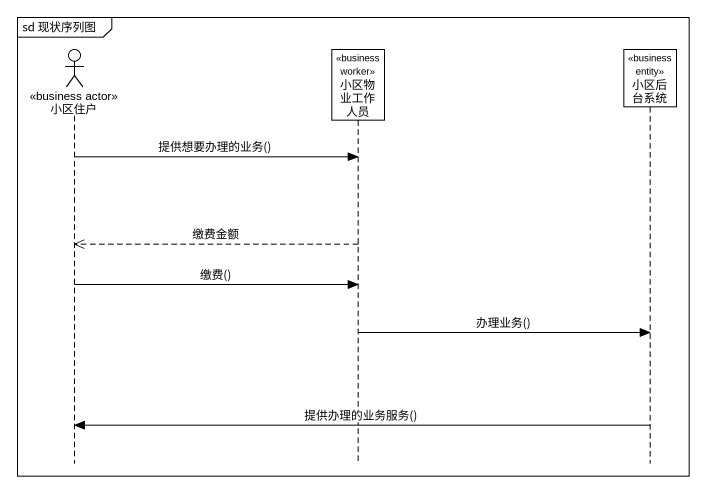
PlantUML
@startuml
mainframe sd 现状序列图
hide footbox
actor 小区住户 <<business actor>>
participant 小区物业工作人员 <<business worker>>
participant 小区后台系统 <<business entity>>

小区住户 -> 小区物业工作人员 : 提供想要办理的业务()
小区物业工作人员 -->> 小区住户 : 缴费金额
小区住户 -> 小区物业工作人员 : 缴费()
小区物业工作人员 -> 小区后台系统 : 办理业务()
小区后台系统 -> 小区住户 : 提供办理的业务服务()
@enduml
